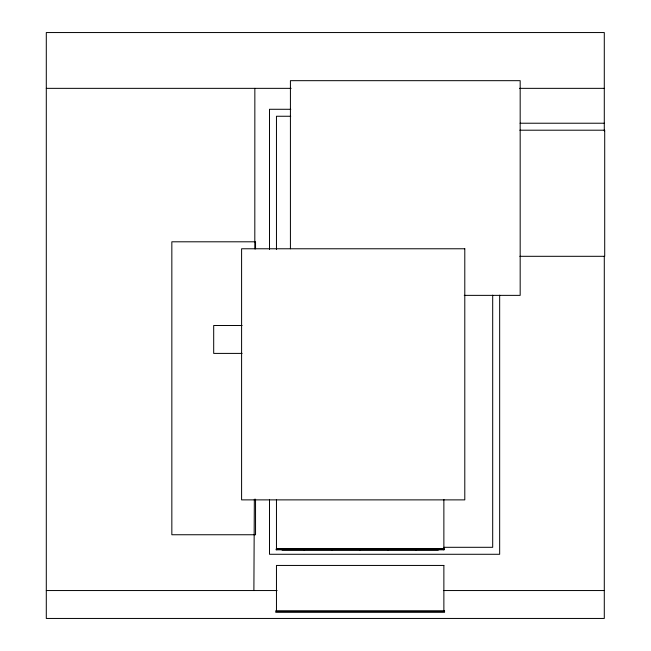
<?xml version="1.0" encoding="UTF-8"?>
<svg xmlns="http://www.w3.org/2000/svg" width="651" height="651" viewBox="0 0 651 651"><rect width="100%" height="100%" fill="white"/><g stroke="black" fill="none" stroke-linecap="round" stroke-linejoin="round"><path stroke-width="0.98" d="M254.81 248.877L254.85 88.349M254.338 499.179L253.89 590.547M46.294 88.349L291.135 88.349M519.571 88.349L604.291 88.349M290.785 109.278L269.49 109.278L269.49 249.479M290.704 116.252L276.463 116.252L276.463 249.431M520.084 123.226L604.291 123.226M519.864 130.2L604.706 130.2L604.706 256.307L519.864 256.307M464.261 295.367L520.173 295.367L520.173 80.675L290.419 80.675L290.419 248.788M242.099 325.5L213.691 325.5L213.691 353.403L242.099 353.403M443.966 547.304L492.693 547.304L492.693 295.18M276.463 548.703L443.868 548.703M282.046 550.095L438.286 550.095M46.294 590.547L277.131 590.547M443.421 590.547L604.291 590.547M604.291 130.908L604.291 32.55L46.294 32.55L46.294 618.45L604.291 618.45L604.291 256.331M499.667 295.204L499.667 554.278L269.49 554.278L269.49 499.415M443.868 499.455L443.868 549.395L276.463 549.395L276.463 499.52M443.518 549.118L443.518 549.818M416.315 549.118L416.315 549.818M415.615 549.118L415.615 549.818M388.411 549.118L388.411 549.818M387.719 549.118L387.719 549.818M360.516 549.118L360.516 549.818M359.816 549.118L359.816 549.818M332.612 549.118L332.612 549.818M331.92 549.118L331.92 549.818M304.717 549.118L304.717 549.818M304.017 549.118L304.017 549.818M276.813 549.118L276.813 549.818M255.542 248.918L255.542 241.798L171.84 241.798L171.84 534.748L255.542 534.748L255.542 499.146M464.79 248.772L241.594 248.772L241.594 499.878L464.79 499.878L464.79 248.772M444.218 549.118L276.114 549.118L276.114 549.818L444.218 549.818L444.218 549.118M443.868 565.442L276.463 565.442L276.463 611.476L443.868 611.476L443.868 565.442M444.56 610.776L275.772 610.776L275.772 612.314L444.56 612.314L444.56 610.776"/></g></svg>
